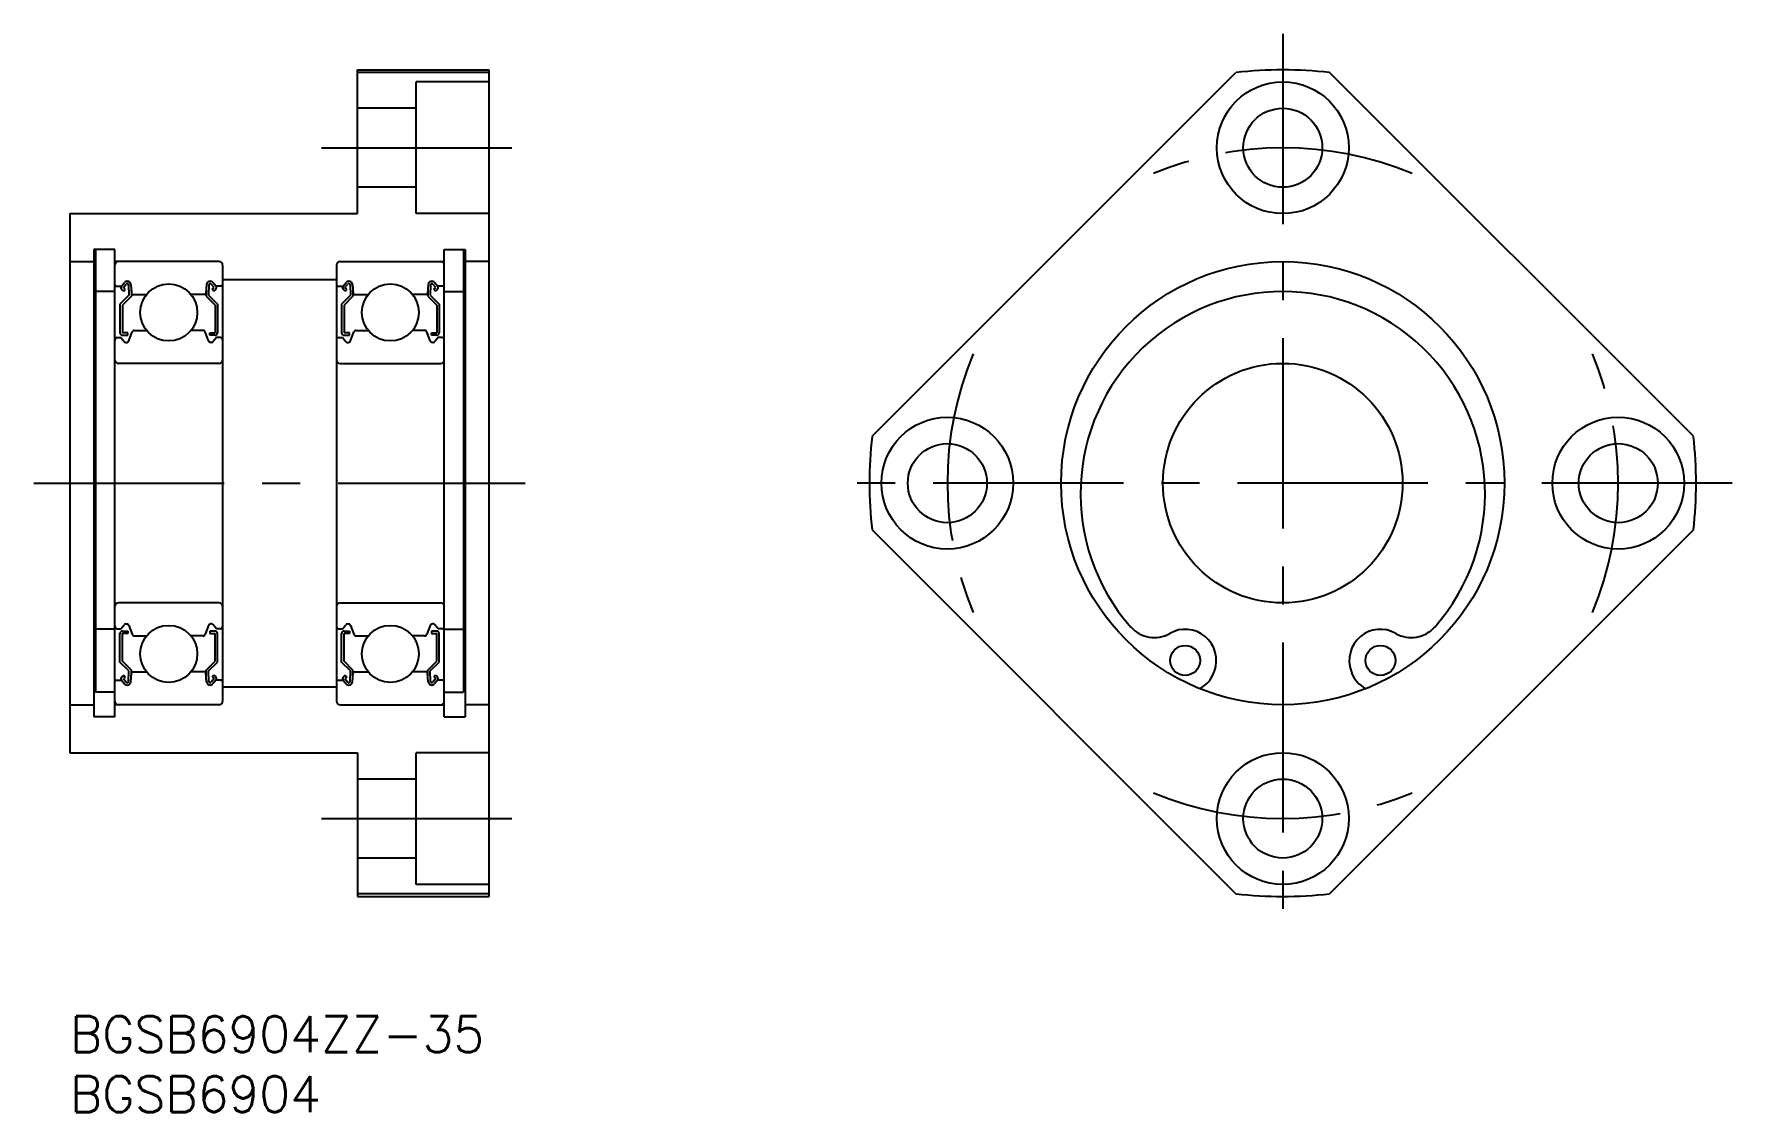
# Model space of a CAD drawing. Extents: x -3 to 139, y -8 to 82.
import ezdxf

# ---------------------------------------------------------------- set-up
doc = ezdxf.new("R2010")
doc.units = 0
doc.header["$LTSCALE"] = 0.5
doc.linetypes.add('CENTER', pattern=[50.8, 31.75, -6.35, 6.35, -6.35])
for name, color, linetype in [('MSM_CENTER', 1, 'CENTER'), ('MSM_CONTINUOUS', 7, 'CONTINUOUS'), ('MSM_PART_NUMBER', 7, 'CONTINUOUS')]:
    doc.layers.add(name, color=color, linetype=linetype)
doc.styles.get("Standard").update_dxf_attribs({"font": 'txt.shx', "height": 3, "bigfont": 'bigfont.shx'})

# ---------------------------------------------------------------- blocks, each defined once
blk = doc.blocks.new('*U6')
at = {"layer": 'MSM_PART_NUMBER'}
blk.add_text('BGSB6904ZZ-35', height=3, dxfattribs=at).set_placement((0, -3))
blk = doc.blocks.new('*U7')
at = {"layer": 'MSM_PART_NUMBER'}
blk.add_text('BGSB6904', height=3, dxfattribs=at).set_placement((0, -8))

msp = doc.modelspace()

# ---------------------------------------------------------------- linework, layer by layer
at = {"layer": 'MSM_CENTER'}
for p, q in [((101.24, 82), (101.24, 7)), ((21, 72.5), (38, 72.5)), ((-3, 44.5), (38, 44.5)), ((138.74, 44.5), (63.74, 44.5)), ((21, 16.5), (38, 16.5))]:
    msp.add_line(p, q, dxfattribs=at)
for start, end in [(67.3436, 112.6564), (157.3436, 202.6564), (337.3436, 22.6564), (247.3436, 292.6564)]:
    msp.add_arc((101.24, 44.5), 28, start, end, dxfattribs=at)
at = {"layer": 'MSM_CONTINUOUS'}
for p, q in [((24, 79), (35, 79)), ((24, 67), (24, 79)), ((35, 78.78), (24, 78.78)), ((35, 78), (28.9, 78)), ((28.9, 67), (28.9, 78)), ((35, 10), (35, 79)), ((66.96, 48.41), (97.33, 78.78)), ((135.52, 48.41), (105.14, 78.78)), ((28.9, 75.8), (24, 75.8)), ((28.9, 69.2), (24, 69.2)), ((0, 67), (0, 22)), ((0, 67), (24, 67)), ((35, 67), (28.9, 67)), ((3.75, 64), (2, 64)), ((2, 64), (2, 25)), ((2.15, 64, -0.5), (2.15, 27.05, -0.5)), ((3.75, 25), (3.75, 64)), ((31.25, 25), (31.25, 64)), ((31.25, 64), (33, 64)), ((32.85, 64, -0.5), (32.85, 27.05, -0.5)), ((33, 64), (33, 25)), ((0, 63), (2, 63)), ((12.45, 63), (3.75, 63)), ((12.75, 62.7), (12.75, 26.3)), ((22.25, 62.7), (22.25, 26.3)), ((22.55, 63), (31.25, 63)), ((35, 63), (33, 63)), ((3.85, 60.95), (4.31, 60.95)), ((4.31, 60.95), (4.56, 61.25)), ((4.46, 60.82), (4.71, 61.12)), ((4.89, 61.06), (4.93, 60.18)), ((5.09, 61.08), (5.15, 60.34)), ((11.41, 61.08), (11.35, 60.34)), ((11.61, 61.06), (11.57, 60.18)), ((12.04, 60.82), (11.79, 61.12)), ((12.19, 60.95), (11.94, 61.25)), ((12.65, 60.95), (12.19, 60.95)), ((12.75, 61.5), (22.25, 61.5)), ((22.35, 60.95), (22.81, 60.95)), ((22.81, 60.95), (23.06, 61.25)), ((22.96, 60.82), (23.21, 61.12)), ((23.39, 61.06), (23.43, 60.18)), ((23.59, 61.08), (23.65, 60.34)), ((29.91, 61.08), (29.85, 60.34)), ((30.11, 61.06), (30.07, 60.18)), ((30.54, 60.82), (30.29, 61.12)), ((30.69, 60.95), (30.44, 61.25)), ((31.15, 60.95), (30.69, 60.95)), ((3.75, 60.5), (2.15, 60.5)), ((4.93, 60.18), (4.18, 59.43)), ((4.49, 60.54), (4.33, 60.67)), ((5.13, 60.1), (4.38, 59.35)), ((4.62, 60.69), (4.46, 60.82)), ((4.49, 60.54), (4.62, 60.69)), ((5.13, 60.57), (5.13, 60.1)), ((5.25, 60.25), (6.4, 60.25)), ((11.25, 60.25), (10.1, 60.25)), ((11.37, 60.57), (11.37, 60.1)), ((11.37, 60.1), (12.12, 59.35)), ((11.57, 60.18), (12.32, 59.43)), ((11.88, 60.69), (12.04, 60.82)), ((12.01, 60.54), (11.88, 60.69)), ((12.01, 60.54), (12.17, 60.67)), ((23.43, 60.18), (22.68, 59.43)), ((22.99, 60.54), (22.83, 60.67)), ((23.63, 60.1), (22.88, 59.35)), ((23.12, 60.69), (22.96, 60.82)), ((22.99, 60.54), (23.12, 60.69)), ((23.63, 60.57), (23.63, 60.1)), ((23.75, 60.25), (24.9, 60.25)), ((29.75, 60.25), (28.6, 60.25)), ((29.87, 60.57), (29.87, 60.1)), ((29.87, 60.1), (30.62, 59.35)), ((30.07, 60.18), (30.82, 59.43)), ((30.38, 60.69), (30.54, 60.82)), ((30.51, 60.54), (30.38, 60.69)), ((30.51, 60.54), (30.67, 60.67)), ((31.25, 60.5), (32.85, 60.5)), ((4.18, 59.43), (4.18, 57.05)), ((4.38, 59.35), (4.38, 57.05)), ((12.12, 59.35), (12.12, 57.05)), ((12.32, 59.43), (12.32, 57.05)), ((22.68, 59.43), (22.68, 57.05)), ((22.88, 59.35), (22.88, 57.05)), ((30.62, 59.35), (30.62, 57.05)), ((30.82, 59.43), (30.82, 57.05)), ((4.83, 57.05), (4.38, 57.05)), ((4.38, 56.85), (4.83, 56.85)), ((4.83, 56.85), (4.83, 57.05)), ((4.93, 56.38), (5.2, 57.12)), ((5.39, 57.25), (6.4, 57.25)), ((11.11, 57.25), (10.1, 57.25)), ((11.57, 56.38), (11.3, 57.12)), ((11.67, 57.05), (12.12, 57.05)), ((11.67, 56.85), (11.67, 57.05)), ((12.12, 56.85), (11.67, 56.85)), ((23.33, 57.05), (22.88, 57.05)), ((22.88, 56.85), (23.33, 56.85)), ((23.33, 56.85), (23.33, 57.05)), ((23.43, 56.38), (23.7, 57.12)), ((23.89, 57.25), (24.9, 57.25)), ((29.61, 57.25), (28.6, 57.25)), ((30.07, 56.38), (29.8, 57.12)), ((30.17, 57.05), (30.62, 57.05)), ((30.17, 56.85), (30.17, 57.05)), ((30.62, 56.85), (30.17, 56.85)), ((3.95, 56.65), (4.25, 56.65)), ((4.25, 56.65), (4.53, 56.32)), ((4.68, 56.25), (4.74, 56.25)), ((11.82, 56.25), (11.76, 56.25)), ((12.25, 56.65), (11.97, 56.32)), ((12.55, 56.65), (12.25, 56.65)), ((22.45, 56.65), (22.75, 56.65)), ((22.75, 56.65), (23.03, 56.32)), ((23.18, 56.25), (23.24, 56.25)), ((30.32, 56.25), (30.26, 56.25)), ((30.75, 56.65), (30.47, 56.32)), ((31.05, 56.65), (30.75, 56.65)), ((12.45, 54.5), (4.05, 54.5)), ((22.55, 54.5), (30.95, 54.5)), ((66.96, 40.59), (97.33, 10.22)), ((135.52, 40.59), (105.14, 10.22)), ((12.45, 34.5), (4.05, 34.5)), ((22.55, 34.5), (30.95, 34.5)), ((4.25, 32.35), (4.53, 32.68)), ((4.68, 32.75), (4.74, 32.75)), ((4.93, 32.62), (5.2, 31.88)), ((11.57, 32.62), (11.3, 31.88)), ((11.82, 32.75), (11.76, 32.75)), ((12.25, 32.35), (11.97, 32.68)), ((22.75, 32.35), (23.03, 32.68)), ((23.18, 32.75), (23.24, 32.75)), ((23.43, 32.62), (23.7, 31.88)), ((30.07, 32.62), (29.8, 31.88)), ((30.32, 32.75), (30.26, 32.75)), ((30.75, 32.35), (30.47, 32.68)), ((3.75, 32.3), (2.15, 32.3)), ((3.95, 32.35), (4.25, 32.35)), ((4.18, 29.57), (4.18, 31.95)), ((4.38, 32.15), (4.83, 32.15)), ((4.38, 29.65), (4.38, 31.95)), ((4.83, 31.95), (4.38, 31.95)), ((4.83, 32.15), (4.83, 31.95)), ((5.39, 31.75), (6.4, 31.75)), ((11.11, 31.75), (10.1, 31.75)), ((11.67, 32.15), (11.67, 31.95)), ((12.12, 32.15), (11.67, 32.15)), ((11.67, 31.95), (12.12, 31.95)), ((12.12, 29.65), (12.12, 31.95)), ((12.55, 32.35), (12.25, 32.35)), ((12.32, 29.57), (12.32, 31.95)), ((22.45, 32.35), (22.75, 32.35)), ((22.68, 29.57), (22.68, 31.95)), ((22.88, 32.15), (23.33, 32.15)), ((22.88, 29.65), (22.88, 31.95)), ((23.33, 31.95), (22.88, 31.95)), ((23.33, 32.15), (23.33, 31.95)), ((23.89, 31.75), (24.9, 31.75)), ((29.61, 31.75), (28.6, 31.75)), ((30.17, 32.15), (30.17, 31.95)), ((30.62, 32.15), (30.17, 32.15)), ((30.17, 31.95), (30.62, 31.95)), ((30.62, 29.65), (30.62, 31.95)), ((31.05, 32.35), (30.75, 32.35)), ((30.82, 29.57), (30.82, 31.95)), ((31.25, 32.3), (32.85, 32.3)), ((4.93, 28.82), (4.18, 29.57)), ((4.49, 28.46), (4.33, 28.33)), ((5.13, 28.9), (4.38, 29.65)), ((4.49, 28.46), (4.62, 28.31)), ((4.89, 27.94), (4.93, 28.82)), ((5.09, 27.92), (5.15, 28.66)), ((5.13, 28.43), (5.13, 28.9)), ((5.25, 28.75), (6.4, 28.75)), ((11.25, 28.75), (10.1, 28.75)), ((11.41, 27.92), (11.35, 28.66)), ((11.37, 28.9), (12.12, 29.65)), ((11.37, 28.43), (11.37, 28.9)), ((11.57, 28.82), (12.32, 29.57)), ((11.61, 27.94), (11.57, 28.82)), ((12.01, 28.46), (11.88, 28.31)), ((12.01, 28.46), (12.17, 28.33)), ((23.43, 28.82), (22.68, 29.57)), ((22.99, 28.46), (22.83, 28.33)), ((23.63, 28.9), (22.88, 29.65)), ((22.99, 28.46), (23.12, 28.31)), ((23.39, 27.94), (23.43, 28.82)), ((23.59, 27.92), (23.65, 28.66)), ((23.63, 28.43), (23.63, 28.9)), ((23.75, 28.75), (24.9, 28.75)), ((29.75, 28.75), (28.6, 28.75)), ((29.91, 27.92), (29.85, 28.66)), ((29.87, 28.9), (30.62, 29.65)), ((29.87, 28.43), (29.87, 28.9)), ((30.07, 28.82), (30.82, 29.57)), ((30.11, 27.94), (30.07, 28.82)), ((30.51, 28.46), (30.38, 28.31)), ((30.51, 28.46), (30.67, 28.33)), ((95.49, 28.7), (95.53, 28.81)), ((106.95, 28.81), (106.99, 28.7)), ((3.75, 27.05), (2.15, 27.05)), ((3.85, 28.05), (4.31, 28.05)), ((4.31, 28.05), (4.56, 27.75)), ((4.62, 28.31), (4.46, 28.18)), ((4.46, 28.18), (4.71, 27.88)), ((12.04, 28.18), (11.79, 27.88)), ((11.88, 28.31), (12.04, 28.18)), ((12.19, 28.05), (11.94, 27.75)), ((12.65, 28.05), (12.19, 28.05)), ((12.75, 27.5), (22.25, 27.5)), ((22.35, 28.05), (22.81, 28.05)), ((22.81, 28.05), (23.06, 27.75)), ((23.12, 28.31), (22.96, 28.18)), ((22.96, 28.18), (23.21, 27.88)), ((30.54, 28.18), (30.29, 27.88)), ((30.38, 28.31), (30.54, 28.18)), ((30.69, 28.05), (30.44, 27.75)), ((31.15, 28.05), (30.69, 28.05)), ((31.25, 27.05), (32.85, 27.05)), ((0, 26), (2, 26)), ((12.45, 26), (3.75, 26)), ((22.55, 26), (31.25, 26)), ((35, 26), (33, 26)), ((3.75, 25), (2, 25)), ((31.25, 25), (33, 25)), ((0, 22), (24, 22)), ((24, 22), (24, 10)), ((35, 22), (28.9, 22)), ((28.9, 11), (28.9, 22)), ((28.9, 19.8), (24, 19.8)), ((28.9, 13.2), (24, 13.2)), ((35, 10.22), (24, 10.22)), ((24, 10), (35, 10)), ((35, 11), (28.9, 11))]:
    msp.add_line(p, q, dxfattribs=at)
for centre, radius in [((101.24, 72.5), 5.5), ((101.24, 72.5), 3.3), ((101.24, 44.5), 18.5), ((8.25, 58.75), 2.38), ((26.75, 58.75), 2.38), ((101.24, 44.5), 10), ((73.24, 44.5), 5.5), ((129.24, 44.5), 5.5), ((73.24, 44.5), 3.3), ((129.24, 44.5), 3.3), ((8.25, 30.25), 2.38), ((26.75, 30.25), 2.38), ((93.09, 29.7), 1.25), ((109.39, 29.7), 1.25), ((101.24, 16.5), 5.5), ((101.24, 16.5), 3.3)]:
    msp.add_circle(centre, radius, dxfattribs=at)
for centre, radius, start, end in [((101.24, 44.5), 34.5, 83.5, 96.5), ((4.05, 62.7), 0.3, 90, 180), ((12.45, 62.7), 0.3, 0, 90), ((22.55, 62.7), 0.3, 90, 180), ((30.95, 62.7), 0.3, 0, 90), ((3.85, 61.05), 0.1, 180, 270), ((4.46, 60.82), 0.2, 140.001, 230.0801), ((4.79, 61.05), 0.3, 4.9967, 140.001), ((4.79, 61.06), 0.1, 2.8199, 140.0012), ((11.71, 61.05), 0.3, 39.999, 175.0033), ((11.71, 61.06), 0.1, 39.9988, 177.1801), ((12.04, 60.82), 0.2, 309.9199, 39.999), ((12.65, 61.05), 0.1, 270, 0), ((22.35, 61.05), 0.1, 180, 270), ((22.96, 60.82), 0.2, 140.001, 230.0801), ((23.29, 61.05), 0.3, 4.9967, 140.001), ((23.29, 61.06), 0.1, 2.8199, 140.0012), ((30.21, 61.05), 0.3, 39.999, 175.0033), ((30.21, 61.06), 0.1, 39.9988, 177.1801), ((30.54, 60.82), 0.2, 309.9199, 39.999), ((31.15, 61.05), 0.1, 270, 0), ((5.25, 60.35), 0.1, 184.9967, 269.9995), ((11.25, 60.35), 0.1, 270.0005, 355.0033), ((23.75, 60.35), 0.1, 184.9967, 269.9995), ((29.75, 60.35), 0.1, 270.0005, 355.0033), ((101.24, 43.62), 16.88, 318.7342, 221.2658), ((4.38, 57.05), 0.2, 180, 270), ((5.39, 57.05), 0.2, 90, 159.9919), ((11.11, 57.05), 0.2, 20.0081, 90), ((12.12, 57.05), 0.2, 270, 0), ((22.88, 57.05), 0.2, 180, 270), ((23.89, 57.05), 0.2, 90, 159.9919), ((29.61, 57.05), 0.2, 20.0081, 90), ((30.62, 57.05), 0.2, 270, 0), ((3.95, 56.45), 0.2, 90, 180), ((4.68, 56.45), 0.2, 219.9921, 270), ((4.74, 56.45), 0.2, 270, 339.9919), ((11.76, 56.45), 0.2, 200.0081, 270), ((11.82, 56.45), 0.2, 270, 320.0079), ((12.55, 56.45), 0.2, 0, 90), ((22.45, 56.45), 0.2, 90, 180), ((23.18, 56.45), 0.2, 219.9921, 270), ((23.24, 56.45), 0.2, 270, 339.9919), ((30.26, 56.45), 0.2, 200.0081, 270), ((30.32, 56.45), 0.2, 270, 320.0079), ((31.05, 56.45), 0.2, 0, 90), ((4.05, 54.8), 0.3, 180, 270), ((12.45, 54.8), 0.3, 270, 0), ((22.55, 54.8), 0.3, 180, 270), ((30.95, 54.8), 0.3, 270, 0), ((101.24, 44.5), 34.5, 173.5, 186.5), ((101.24, 44.5), 34.5, 353.5, 6.5), ((4.05, 34.2), 0.3, 90, 180), ((12.45, 34.2), 0.3, 0, 90), ((22.55, 34.2), 0.3, 90, 180), ((30.95, 34.2), 0.3, 0, 90), ((4.68, 32.55), 0.2, 90, 140.0079), ((4.74, 32.55), 0.2, 20.0081, 90), ((11.76, 32.55), 0.2, 90, 159.9919), ((11.82, 32.55), 0.2, 39.9921, 90), ((23.18, 32.55), 0.2, 90, 140.0079), ((23.24, 32.55), 0.2, 20.0081, 90), ((30.26, 32.55), 0.2, 90, 159.9919), ((30.32, 32.55), 0.2, 39.9921, 90), ((3.95, 32.55), 0.2, 180, 270), ((4.38, 31.95), 0.2, 90, 180), ((5.39, 31.95), 0.2, 200.0081, 270), ((11.11, 31.95), 0.2, 270, 339.9919), ((12.12, 31.95), 0.2, 0, 90), ((12.55, 32.55), 0.2, 270, 0), ((22.45, 32.55), 0.2, 180, 270), ((22.88, 31.95), 0.2, 90, 180), ((23.89, 31.95), 0.2, 200.0081, 270), ((29.61, 31.95), 0.2, 270, 339.9919), ((30.62, 31.95), 0.2, 0, 90), ((31.05, 32.55), 0.2, 270, 0), ((90.51, 34.21), 2.6, 221.2658, 299.7449), ((93.09, 29.7), 2.6, 340.0175, 119.7449), ((109.39, 29.7), 2.6, 60.2551, 199.9825), ((111.97, 34.21), 2.6, 240.2551, 318.7342), ((5.25, 28.65), 0.1, 90.0005, 175.0033), ((11.25, 28.65), 0.1, 4.9967, 89.9995), ((23.75, 28.65), 0.1, 90.0005, 175.0033), ((29.75, 28.65), 0.1, 4.9967, 89.9995), ((93.14, 29.55), 2.5, 297.992, 340.0175), ((109.33, 29.55), 2.5, 199.9825, 242.008), ((3.85, 27.95), 0.1, 90, 180), ((4.46, 28.18), 0.2, 129.9199, 219.999), ((4.79, 27.95), 0.3, 219.999, 355.0033), ((4.79, 27.94), 0.1, 219.9988, 357.1801), ((11.71, 27.95), 0.3, 184.9967, 320.001), ((11.71, 27.94), 0.1, 182.8199, 320.0012), ((12.04, 28.18), 0.2, 320.001, 50.0801), ((12.65, 27.95), 0.1, 0, 90), ((22.35, 27.95), 0.1, 90, 180), ((22.96, 28.18), 0.2, 129.9199, 219.999), ((23.29, 27.95), 0.3, 219.999, 355.0033), ((23.29, 27.94), 0.1, 219.9988, 357.1801), ((30.21, 27.95), 0.3, 184.9967, 320.001), ((30.21, 27.94), 0.1, 182.8199, 320.0012), ((30.54, 28.18), 0.2, 320.001, 50.0801), ((31.15, 27.95), 0.1, 0, 90), ((4.05, 26.3), 0.3, 180, 270), ((12.45, 26.3), 0.3, 270, 0), ((22.55, 26.3), 0.3, 180, 270), ((30.95, 26.3), 0.3, 270, 0), ((101.24, 44.5), 34.5, 263.5, 276.5)]:
    msp.add_arc(centre, radius, start, end, dxfattribs=at)

# ---------------------------------------------------------------- block references
for name in ['*U6', '*U7']:
    msp.add_blockref(name, (0, 0), dxfattribs=at)

doc.saveas('drawing.dxf')
